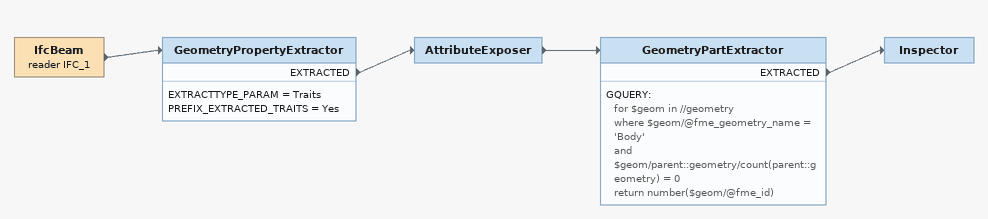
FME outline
IfcBeam (reader IFC_1)
    -> GeometryPropertyExtractor
GeometryPropertyExtractor
    EXTRACTTYPE_PARAM = Traits
    PREFIX_EXTRACTED_TRAITS = Yes
    EXTRACTED -> AttributeExposer
AttributeExposer
    -> GeometryPartExtractor
GeometryPartExtractor
    GQUERY:
      for $geom in //geometry
      where $geom/@fme_geometry_name = 'Body'
      and $geom/parent::geometry/count(parent::geometry) = 0
      return number($geom/@fme_id)
    EXTRACTED -> Inspector
Inspector
